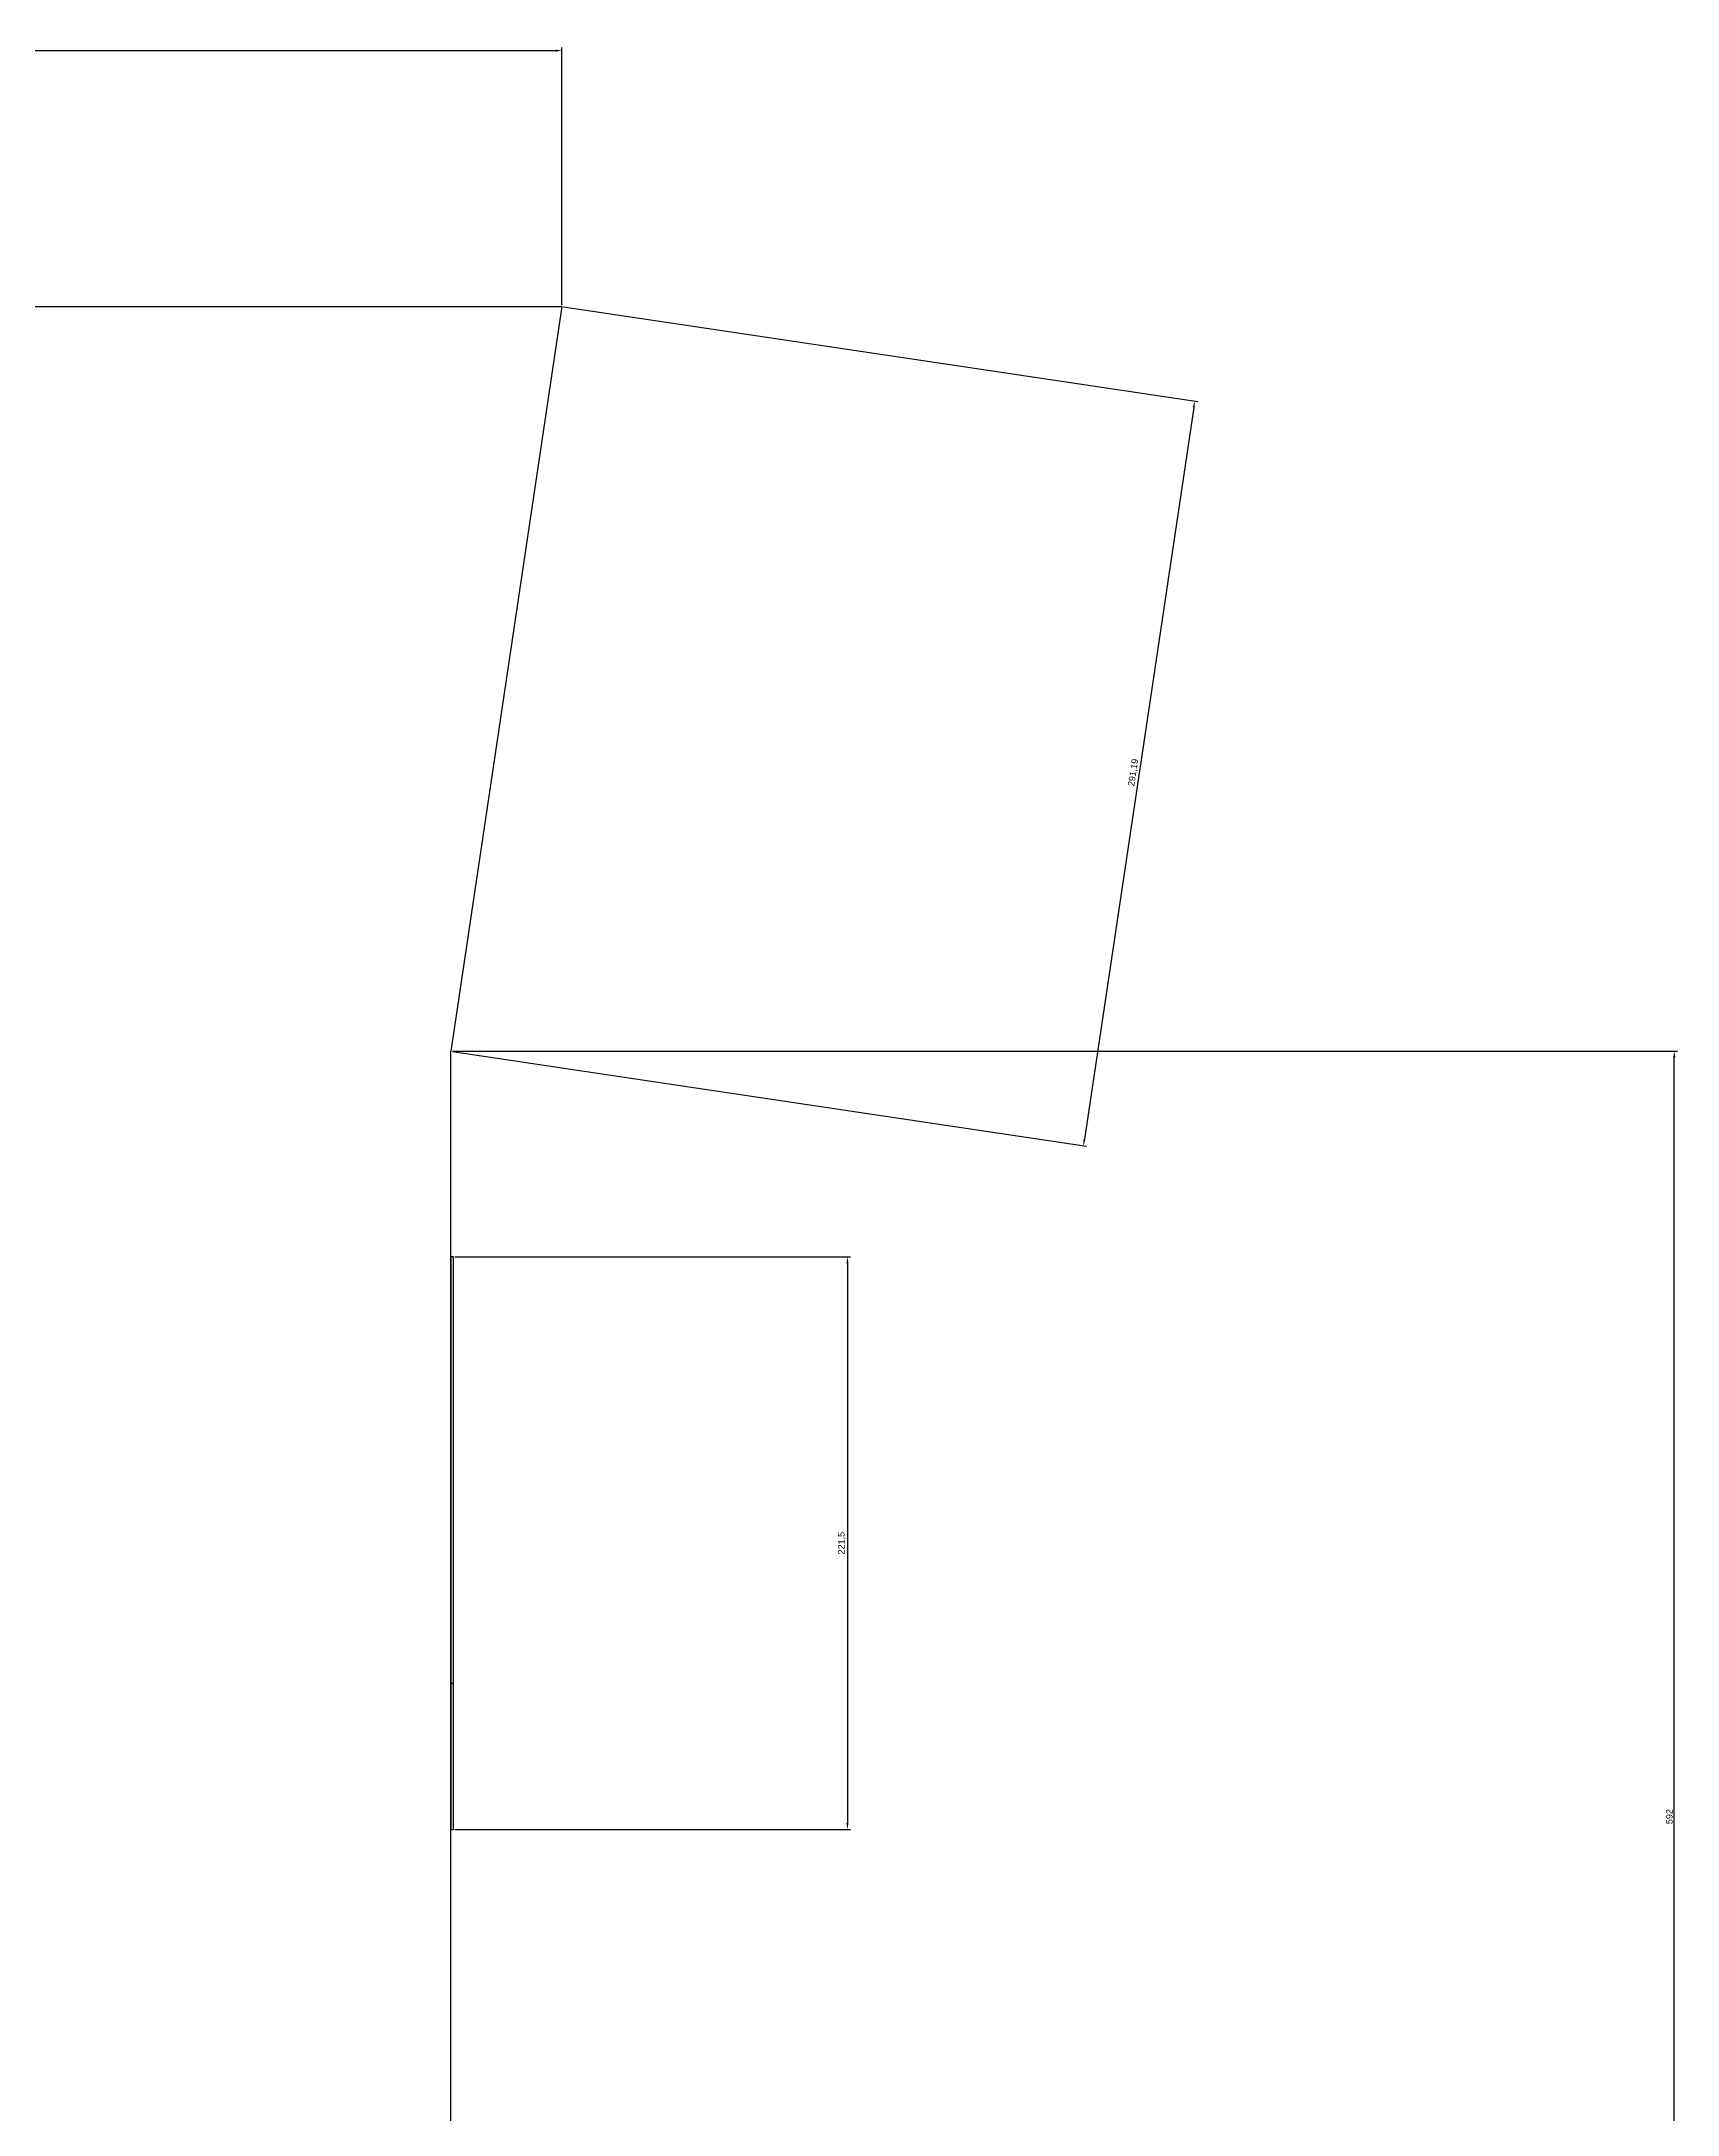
# Model space of a CAD drawing. Header units: millimetres. Extents: x -350 to 915, y -339 to 983.
# Drawn here: x 283 to 915, y 181 to 983 of the extents above; entities that cross this region are included whole.
import ezdxf

# ---------------------------------------------------------------- set-up
doc = ezdxf.new("R2010")
doc.units = ezdxf.units.MM
doc.styles.get("Standard").update_dxf_attribs({"font": 'arial.ttf'})
doc.dimstyles.new('ISO-25', dxfattribs={"dimtxt": 2.5, "dimasz": 2.5, "dimexe": 1.25, "dimexo": 0.625, "dimtad": 1, "dimtxsty": 'Standard', "dimcen": 2.5, "dimadec": 0, "dimazin": 0, "dimtfac": 1, "dimtmove": 0, "dimatfit": 3, "dimfxl": 1, "dimarcsym": 0})

# ---------------------------------------------------------------- blocks, each defined once
blk = doc.blocks.new('*D2')
at = {"color": 0, "lineweight": -2, "transparency": 16777216}
for p, q in [((484.62, 879.91), (729.88, 843.29)), ((728.27, 841), (686.01, 557.95)), ((441.62, 591.91), (686.88, 555.29))]:
    blk.add_line(p, q, dxfattribs=at)
at = {"color": 0, "transparency": 16777216}
for points in [[(727.86, 841.06), (728.69, 840.94), (728.64, 843.47)], [(685.6, 558.01), (686.43, 557.88), (685.64, 555.47)]]:
    blk.add_solid(points, dxfattribs=at)
at = {"layer": 'Defpoints', "color": 0, "transparency": 16777216}
for p in [(484, 880), (441, 592), (685.64, 555.47)]:
    blk.add_point(p, dxfattribs=at)
at = {"color": 0, "transparency": 16777216, "insert": (705.04, 699.79), "char_height": 2.5, "attachment_point": 5, "rotation": 81.50815}
blk.add_mtext('291,19', dxfattribs=at)
blk = doc.blocks.new('*D3')
at = {"color": 0, "lineweight": -2, "transparency": 16777216}
for p, q in [((0, 880.62), (0, 980.26)), ((2.5, 979.01), (481.5, 979.01)), ((484, 880.62), (484, 980.26))]:
    blk.add_line(p, q, dxfattribs=at)
at = {"color": 0, "transparency": 16777216}
for points in [[(2.5, 979.43), (2.5, 978.59), (0, 979.01)], [(481.5, 979.43), (481.5, 978.59), (484, 979.01)]]:
    blk.add_solid(points, dxfattribs=at)
at = {"layer": 'Defpoints', "color": 0, "transparency": 16777216}
for p in [(484, 979.01), (0, 880), (484, 880)]:
    blk.add_point(p, dxfattribs=at)
at = {"color": 0, "transparency": 16777216, "insert": (242, 980.91), "char_height": 2.5, "attachment_point": 5}
blk.add_mtext('484', dxfattribs=at)
blk = doc.blocks.new('*D6')
at = {"color": 0, "lineweight": -2, "transparency": 16777216}
for p, q in [((441.63, 592), (915.36, 592)), ((914.11, 2.5), (914.11, 589.5)), ((441.63, 0), (915.36, 0))]:
    blk.add_line(p, q, dxfattribs=at)
at = {"color": 0, "transparency": 16777216}
for points in [[(913.69, 589.5), (914.53, 589.5), (914.11, 592)], [(913.69, 2.5), (914.53, 2.5), (914.11, 0)]]:
    blk.add_solid(points, dxfattribs=at)
at = {"layer": 'Defpoints', "color": 0, "transparency": 16777216}
for p in [(441, 592), (914.11, 592), (441, 0)]:
    blk.add_point(p, dxfattribs=at)
at = {"color": 0, "transparency": 16777216, "insert": (912.21, 296), "char_height": 2.5, "attachment_point": 5, "rotation": 90}
blk.add_mtext('592', dxfattribs=at)
blk = doc.blocks.new('*D11')
at = {"color": 0, "lineweight": -2, "transparency": 16777216}
for p, q in [((442.63, 512.5), (595.63, 512.5)), ((594.38, 510), (594.38, 293.5)), ((442.63, 291), (595.63, 291))]:
    blk.add_line(p, q, dxfattribs=at)
at = {"color": 0, "transparency": 16777216}
for points in [[(593.97, 510), (594.8, 510), (594.38, 512.5)], [(593.97, 293.5), (594.8, 293.5), (594.38, 291)]]:
    blk.add_solid(points, dxfattribs=at)
at = {"layer": 'Defpoints', "color": 0, "transparency": 16777216}
for p in [(442, 512.5), (442, 291), (594.38, 291)]:
    blk.add_point(p, dxfattribs=at)
at = {"color": 0, "transparency": 16777216, "insert": (592.26, 401.75), "char_height": 2.5, "attachment_point": 5, "rotation": 90}
blk.add_mtext('221,5', dxfattribs=at)

msp = doc.modelspace()

# ---------------------------------------------------------------- linework, layer by layer
for p, q in [((0, 880), (484, 880)), ((484, 880), (441, 592)), ((441, 0), (441, 592))]:
    msp.add_line(p, q)
for points in [[(441, 347.5), (442, 347.5), (442, 512.5), (441, 512.5)], [(441, 291), (442, 291), (442, 347.5), (441, 347.5)]]:
    msp.add_lwpolyline(points, close=True)

# ---------------------------------------------------------------- dimensions: what is measured, and where the dimension line sits
dim = msp.add_linear_dim(base=(484, 979.008), p1=(0, 880), p2=(484, 880), dimstyle='ISO-25')
dim.commit()
dim.dimension.update_dxf_attribs({"geometry": '*D3', "text_midpoint": (242, 980.91)})
dim = msp.add_aligned_dim(p1=(484, 880), p2=(441, 592), distance=247.356, dimstyle='ISO-25')
dim.commit()
dim.dimension.update_dxf_attribs({"geometry": '*D2', "text_midpoint": (705.04, 699.787)})
for base, p1, p2, picture, middle in [((914.11, 592), (441, 0), (441, 592), '*D6', (912.208, 296)), ((594.383, 291), (442, 512.5), (442, 291), '*D11', (592.255, 401.75))]:
    dim = msp.add_linear_dim(base=base, p1=p1, p2=p2, angle=90, dimstyle='ISO-25')
    dim.commit()
    dim.dimension.update_dxf_attribs({"geometry": picture, "text_midpoint": middle})

doc.saveas('drawing.dxf')
